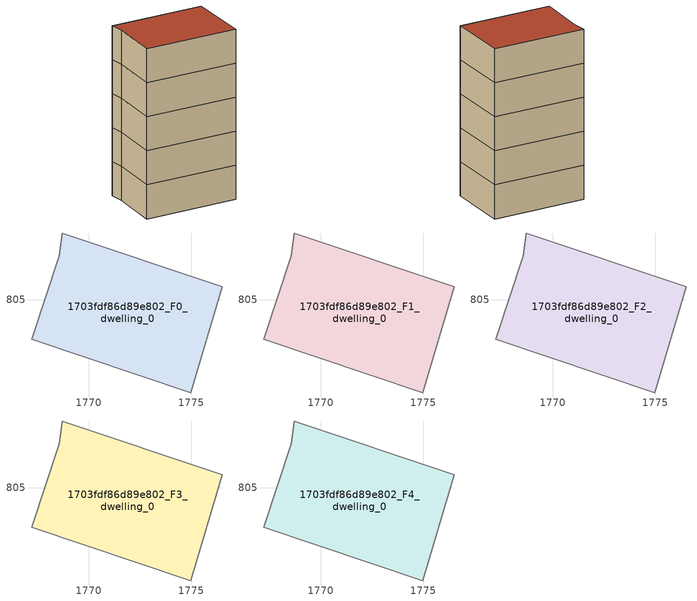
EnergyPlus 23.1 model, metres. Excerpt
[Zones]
1703fdf86d89e802_F0_dwelling_0
 floor ground (EU_floor_Construction): 1776.49,805.62 1774.97,800.47 1767.2,803.07 1768.56,807.14 1768.71,808.23 z0
 wall adiabatic (EU_wall_Construction): 1776.49,805.62 1768.71,808.23 1768.56,807.14 1767.2,803.07 1774.97,800.47 1776.49,805.62 z0:3
1703fdf86d89e802_F1_dwelling_0
 floor to 1703fdf86d89e802_F0_dwelling_0 (EU_floor_Construction): 1776.49,805.62 1774.97,800.47 1767.2,803.07 1768.56,807.14 1768.71,808.23 z3
 wall adiabatic (EU_wall_Construction): 1776.49,805.62 1768.71,808.23 1768.56,807.14 1767.2,803.07 1774.97,800.47 1776.49,805.62 z3:6
1703fdf86d89e802_F2_dwelling_0
 floor to 1703fdf86d89e802_F1_dwelling_0 (EU_floor_Construction): 1776.49,805.62 1774.97,800.47 1767.2,803.07 1768.56,807.14 1768.71,808.23 z6
 wall adiabatic (EU_wall_Construction): 1776.49,805.62 1768.71,808.23 1768.56,807.14 1767.2,803.07 1774.97,800.47 1776.49,805.62 z6:9
1703fdf86d89e802_F3_dwelling_0
 floor to 1703fdf86d89e802_F2_dwelling_0 (EU_floor_Construction): 1776.49,805.62 1774.97,800.47 1767.2,803.07 1768.56,807.14 1768.71,808.23 z9
 wall adiabatic (EU_wall_Construction): 1776.49,805.62 1768.71,808.23 1768.56,807.14 1767.2,803.07 1774.97,800.47 1776.49,805.62 z9:12
1703fdf86d89e802_F4_dwelling_0
 floor to 1703fdf86d89e802_F3_dwelling_0 (EU_floor_Construction): 1776.49,805.62 1774.97,800.47 1767.2,803.07 1768.56,807.14 1768.71,808.23 z12
 wall adiabatic (EU_wall_Construction): 1776.49,805.62 1768.71,808.23 1768.56,807.14 1767.2,803.07 1774.97,800.47 1776.49,805.62 z12:15
 roof outside (EU_roof_Construction): 1774.97,800.47 1776.49,805.62 1768.71,808.23 1768.56,807.14 1767.2,803.07 z15
[Building]
EU S2 Campaign: North Axis=0; Terrain=City; Solar Distribution=FullExterior
[Site:Location]
Bologna: Latitude=44.5; Longitude=11.25; Time Zone=1; Elevation=37
[SizingPeriod:WeatherFileDays]
AnnualSizingPeriod: Begin Month=1; Begin Day of Month=1; End Month=12; End Day of Month=31; Day of Week for Start Day=Monday; Use Weather File Daylight Saving Period=No; Use Weather File Rain and Snow Indicators=No
[MATERIAL]
EU_InternalMass_Material: Roughness=MediumRough; Thickness=0.1; Conductivity=1; Density=1800; Specific Heat=900; Thermal Absorptance=0.9; Solar Absorptance=0.7; Visible Absorptance=0.7
[MATERIAL:NOMASS] Roughness=MediumRough; Thermal Absorptance=0.9; Solar Absorptance=0.7; Visible Absorptance=0.7
Name | Thermal Resistance
EU_wall_NoMass | 0.905828
EU_roof_NoMass | 0.37593
EU_floor_NoMass | 0.67114
[CONSTRUCTION]
EU_wall_Construction: EU_wall_NoMass
EU_roof_Construction: EU_roof_NoMass
EU_floor_Construction: EU_floor_NoMass
EU_InternalMass_Construction: EU_InternalMass_Material
[ZONE] Type=1; Multiplier=1; Ceiling Height=autocalculate; Floor Area=autocalculate; Part of Total Floor Area=Yes
Name | Volume
1703fdf86d89e802_F0_dwelling_0 | 130.752
1703fdf86d89e802_F1_dwelling_0; 1703fdf86d89e802_F2_dwelling_0; 1703fdf86d89e802_F3_dwelling_0; 1703fdf86d89e802_F4_dwelling_0 | 130.75
[INTERNALMASS] Construction=EU_InternalMass_Construction; Surface Area=43.5837
Name | Zone or ZoneList
1703fdf86d89e802_F0_dwelling_0_EU_InternalMass | 1703fdf86d89e802_F0_dwelling_0
1703fdf86d89e802_F1_dwelling_0_EU_InternalMass | 1703fdf86d89e802_F1_dwelling_0
1703fdf86d89e802_F2_dwelling_0_EU_InternalMass | 1703fdf86d89e802_F2_dwelling_0
1703fdf86d89e802_F3_dwelling_0_EU_InternalMass | 1703fdf86d89e802_F3_dwelling_0
1703fdf86d89e802_F4_dwelling_0_EU_InternalMass | 1703fdf86d89e802_F4_dwelling_0
[OTHEREQUIPMENT] Fuel Type=Electricity; Design Level Calculation Method=Watts/Area; Power per Zone Floor Area=1; Fraction Latent=0; Fraction Radiant=0; Fraction Lost=0; Carbon Dioxide Generation Rate=0; EndUse Subcategory=EU_Step8_InternalGains
Name | Zone or ZoneList or Space or SpaceList | Schedule
EU_Step8_InternalGain_1703fdf86d89e802_F0_dwelling_0_f000 | 1703fdf86d89e802_F0_dwelling_0 | EU_Step8_GainSchedule_1703fdf86d89e802_F0_dwelling_0_f000
EU_Step8_InternalGain_1703fdf86d89e802_F1_dwelling_0_f000 | 1703fdf86d89e802_F1_dwelling_0 | EU_Step8_GainSchedule_1703fdf86d89e802_F1_dwelling_0_f000
EU_Step8_InternalGain_1703fdf86d89e802_F2_dwelling_0_f000 | 1703fdf86d89e802_F2_dwelling_0 | EU_Step8_GainSchedule_1703fdf86d89e802_F2_dwelling_0_f000
EU_Step8_InternalGain_1703fdf86d89e802_F3_dwelling_0_f000 | 1703fdf86d89e802_F3_dwelling_0 | EU_Step8_GainSchedule_1703fdf86d89e802_F3_dwelling_0_f000
EU_Step8_InternalGain_1703fdf86d89e802_F4_dwelling_0_f000 | 1703fdf86d89e802_F4_dwelling_0 | EU_Step8_GainSchedule_1703fdf86d89e802_F4_dwelling_0_f000
[ZONEVENTILATION:DESIGNFLOWRATE] Schedule=EU_AlwaysOn; Design Flow Rate Calculation Method=AirChanges/Hour; Air Changes per Hour=0.73129; Ventilation Type=Natural; Fan Pressure Rise=0; Fan Total Efficiency=1; Constant Term Coefficient=1; Temperature Term Coefficient=0; Velocity Term Coefficient=0; Velocity Squared Term Coefficient=0; Minimum Indoor Temperature=-100; Maximum Indoor Temperature=100; Delta Temperature=-100; Minimum Outdoor Temperature=-100; Maximum Outdoor Temperature=100; Maximum Wind Speed=40
Name | Zone or ZoneList or Space or SpaceList
EU_ConstantAir_1703fdf86d89e802_F0_dwelling_0 | 1703fdf86d89e802_F0_dwelling_0
EU_ConstantAir_1703fdf86d89e802_F1_dwelling_0 | 1703fdf86d89e802_F1_dwelling_0
EU_ConstantAir_1703fdf86d89e802_F2_dwelling_0 | 1703fdf86d89e802_F2_dwelling_0
EU_ConstantAir_1703fdf86d89e802_F3_dwelling_0 | 1703fdf86d89e802_F3_dwelling_0
EU_ConstantAir_1703fdf86d89e802_F4_dwelling_0 | 1703fdf86d89e802_F4_dwelling_0
[HVACTEMPLATE:THERMOSTAT] Constant Heating Setpoint=20; Constant Cooling Setpoint=50
EU_HeatOnly_1703fdf86d89e802_F0_dwelling_0; EU_HeatOnly_1703fdf86d89e802_F1_dwelling_0; EU_HeatOnly_1703fdf86d89e802_F2_dwelling_0; EU_HeatOnly_1703fdf86d89e802_F3_dwelling_0; EU_HeatOnly_1703fdf86d89e802_F4_dwelling_0
[HVACTEMPLATE:ZONE:IDEALLOADSAIRSYSTEM] System Availability Schedule=EU_AlwaysOn; Maximum Heating Supply Air Temperature=50; Minimum Cooling Supply Air Temperature=13; Maximum Heating Supply Air Humidity Ratio=0.0156; Minimum Cooling Supply Air Humidity Ratio=0.0077; Heating Limit=NoLimit; Cooling Limit=NoLimit; Heating Availability Schedule=EU_AlwaysOn; Cooling Availability Schedule=EU_CoolingOff; Dehumidification Control Type=ConstantSensibleHeatRatio; Cooling Sensible Heat Ratio=0.7; Dehumidification Setpoint=60; Humidification Control Type=None; Humidification Setpoint=30; Outdoor Air Method=None; Outdoor Air Flow Rate per Person=0.00944; Outdoor Air Flow Rate per Zone Floor Area=0; Outdoor Air Flow Rate per Zone=0; Demand Controlled Ventilation Type=None; Outdoor Air Economizer Type=NoEconomizer; Heat Recovery Type=None; Sensible Heat Recovery Effectiveness=0.7; Latent Heat Recovery Effectiveness=0.65
Name | Template Thermostat
1703fdf86d89e802_F0_dwelling_0 | EU_HeatOnly_1703fdf86d89e802_F0_dwelling_0
1703fdf86d89e802_F1_dwelling_0 | EU_HeatOnly_1703fdf86d89e802_F1_dwelling_0
1703fdf86d89e802_F2_dwelling_0 | EU_HeatOnly_1703fdf86d89e802_F2_dwelling_0
1703fdf86d89e802_F3_dwelling_0 | EU_HeatOnly_1703fdf86d89e802_F3_dwelling_0
1703fdf86d89e802_F4_dwelling_0 | EU_HeatOnly_1703fdf86d89e802_F4_dwelling_0
[SIZING:ZONE] Zone Cooling Design Supply Air Temperature Input Method=SupplyAirTemperature; Zone Cooling Design Supply Air Temperature=13; Zone Heating Design Supply Air Temperature Input Method=SupplyAirTemperature; Zone Heating Design Supply Air Temperature=50; Zone Cooling Design Supply Air Humidity Ratio=0.008; Zone Heating Design Supply Air Humidity Ratio=0.008; Cooling Design Air Flow Method=DesignDay; Cooling Design Air Flow Rate=0; Cooling Minimum Air Flow per Zone Floor Area=0.000762; Cooling Minimum Air Flow=0; Cooling Minimum Air Flow Fraction=0.2; Heating Design Air Flow Method=DesignDay; Heating Design Air Flow Rate=0; Heating Maximum Air Flow per Zone Floor Area=0.002032; Heating Maximum Air Flow=0.141576; Heating Maximum Air Flow Fraction=0.3; Account for Dedicated Outdoor Air System=No; Dedicated Outdoor Air System Control Strategy=NeutralSupplyAir; Dedicated Outdoor Air Low Setpoint Temperature for Design=autosize; Dedicated Outdoor Air High Setpoint Temperature for Design=autosize; Zone Load Sizing Method=Sensible Load Only No Latent Load; Zone Latent Cooling Design Supply Air Humidity Ratio Input Method=HumidityRatioDifference; Zone Cooling Design Supply Air Humidity Ratio Difference=0.005; Zone Latent Heating Design Supply Air Humidity Ratio Input Method=HumidityRatioDifference; Zone Humidification Design Supply Air Humidity Ratio Difference=0.005
1703fdf86d89e802_F0_dwelling_0; 1703fdf86d89e802_F1_dwelling_0; 1703fdf86d89e802_F2_dwelling_0; 1703fdf86d89e802_F3_dwelling_0; 1703fdf86d89e802_F4_dwelling_0
[SCHEDULE:CONSTANT]
Name | Hourly Value
EU_AlwaysOn | 1
EU_CoolingOff | 0
[SCHEDULE:FILE] Column Number=1; Rows to Skip at Top=0; Number of Hours of Data=8760; Column Separator=Comma; Interpolate to Timestep=No; Minutes per Item=60; Adjust Schedule for Daylight Savings=Yes
Name | File
EU_Step8_GainSchedule_1703fdf86d89e802_F0_dwelling_0_f000 | ../../schedules/1703fdf86d89e802/1703fdf86d89e802_F0_dwelling_0_f000_gain.csv
EU_Step8_GainSchedule_1703fdf86d89e802_F1_dwelling_0_f000 | ../../schedules/1703fdf86d89e802/1703fdf86d89e802_F1_dwelling_0_f000_gain.csv
EU_Step8_GainSchedule_1703fdf86d89e802_F2_dwelling_0_f000 | ../../schedules/1703fdf86d89e802/1703fdf86d89e802_F2_dwelling_0_f000_gain.csv
EU_Step8_GainSchedule_1703fdf86d89e802_F3_dwelling_0_f000 | ../../schedules/1703fdf86d89e802/1703fdf86d89e802_F3_dwelling_0_f000_gain.csv
EU_Step8_GainSchedule_1703fdf86d89e802_F4_dwelling_0_f000 | ../../schedules/1703fdf86d89e802/1703fdf86d89e802_F4_dwelling_0_f000_gain.csv
